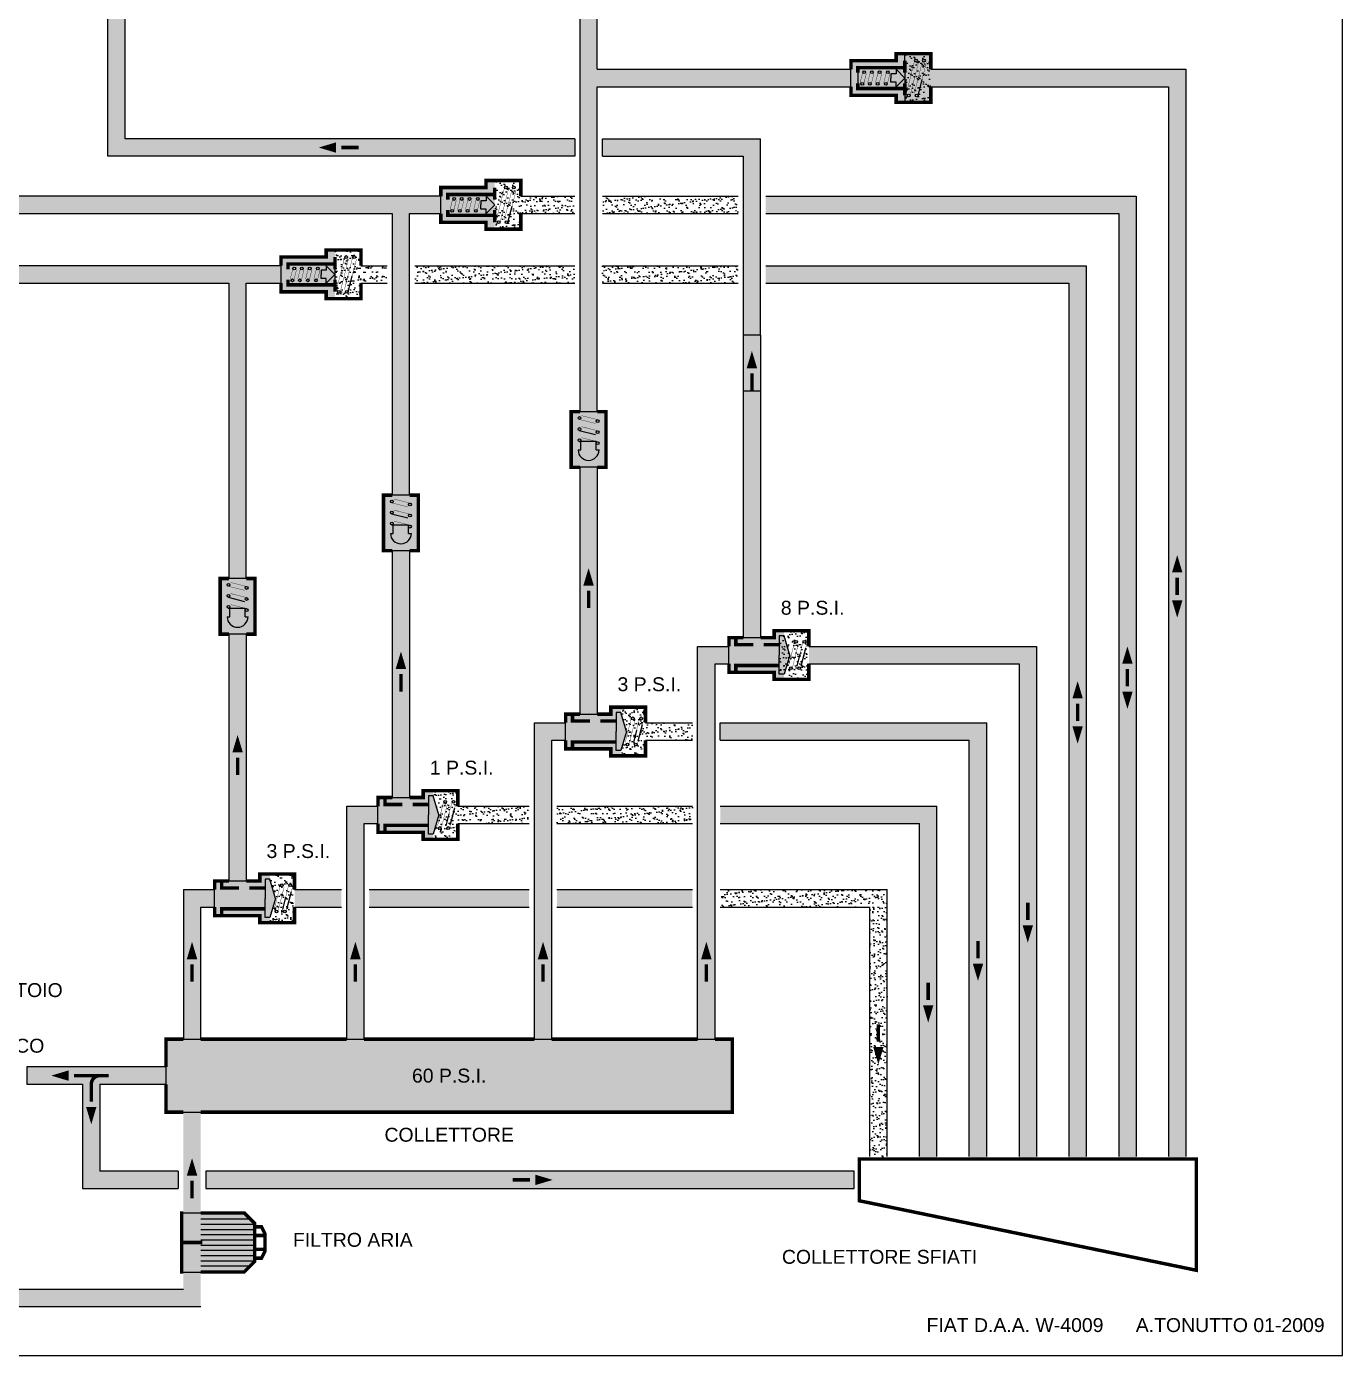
# Model space of a CAD drawing. Header units: millimetres. Extents: x 0 to 1060, y 0 to 730.
# Drawn here: x 681.3 to 1060, y 0 to 382.3 of the extents above; entities that cross this region are included whole.
import ezdxf
from ezdxf.enums import TextEntityAlignment as Align

# ---------------------------------------------------------------- set-up
doc = ezdxf.new("R2010")
doc.units = ezdxf.units.MM
doc.layers.add('ARIA PRESSURIZZATA', color=4, linetype='Continuous')
doc.styles.add('testo', font='ARIAL.TTF', dxfattribs={"height": 4})

# ---------------------------------------------------------------- blocks, each defined once
blk = doc.blocks.new('FILTRO ARIA')
at = {"layer": 'ARIA PRESSURIZZATA'}
blk.add_hatch(color=256, dxfattribs=at).paths.add_polyline_path([(21, -3), (18, 0), (5.5, 0), (0, 0), (0, -17), (5.5, -17), (18, -17), (21, -14)])
for p, q in [((5.5, -1.75), (19.75, -1.75)), ((5.5, -3.25), (21, -3.25)), ((5.5, -4.75), (21, -4.75)), ((5.5, -6.25), (21, -6.25)), ((5.5, -7.75), (21, -7.75)), ((5.5, -9.25), (21, -9.25)), ((5.5, -10.75), (21, -10.75)), ((5.5, -12.25), (21, -12.25)), ((5.5, -13.75), (21, -13.75)), ((5.5, -15.25), (19.75, -15.25))]:
    blk.add_line(p, q)
at = {"const_width": 1}
for points in [[(0.5, 0), (0, 0), (0, -17), (0.5, -17)], [(5.5, -17), (18, -17), (21, -14), (21, -3), (18, 0), (5.5, 0)], [(21, -6.5), (24, -6.5)], [(0, -8.5), (6, -8.5)], [(21, -10.5), (24, -10.5)]]:
    blk.add_lwpolyline(points, dxfattribs=at)
blk.add_lwpolyline([(21, -13), (23, -13), (24, -11), (24, -6), (23, -4), (21, -4)], close=True, dxfattribs=at)
blk = doc.blocks.new('VALVOLA DI NON RITORNO')
h = blk.add_hatch(color=256)
h.paths.add_polyline_path([(7.5, 2.2), (5, 2.2), (5, 3, 1), (5, -3), (5, -2.2), (7.46, -2.2), (7.5, -2.03)])
h.paths.add_polyline_path([(7.44, 2.6, 1), (8.24, 2.6, 1)])
h.paths.add_polyline_path([(7.34, -2.6, 1), (6.54, -2.6, 1)], flags=17)
h.paths.add_polyline_path([(10.52, -2.6, 1), (9.72, -2.6, 1)])
h.paths.add_polyline_path([(10.62, 2.6, 1), (11.42, 2.6, 1)])
h.paths.add_polyline_path([(13.79, 2.6, 1), (14.59, 2.6, 1)])
h.paths.add_polyline_path([(13.69, -2.6, 1), (12.89, -2.6, 1)])
for p, q in [((5, 3), (5, 2.2)), ((5, 2.2), (7.5, 2.2)), ((7.46, 2.7), (7.33, 2.2)), ((7.5, 2.2), (7.5, -2.2)), ((10.63, 2.7), (9.44, -2)), ((5, -2.2), (7.5, -2.2)), ((5, -2.2), (5, -3))]:
    blk.add_line(p, q)
for points, const_width in [([(0, 2.5), (0, 5), (16, 5), (16, 2.5)], 1), ([(7.46, 2.7), (7.33, 2.2)], 0.1), ([(7.33, -2.7), (8.52, 2)], 0.1), ([(10.63, 2.7), (9.44, -2)], 0.1), ([(10.5, -2.7), (11.69, 2)], 0.1), ([(13.8, 2.7), (12.62, -2)], 0.1), ([(13.68, -2.7), (14.87, 2)], 0.1), ([(0, -2.5), (0, -5), (16, -5), (16, -2.5)], 1)]:
    blk.add_lwpolyline(points, dxfattribs=dict(const_width=const_width))
for centre in [(7.84, 2.6), (11.02, 2.6), (14.19, 2.6), (6.94, -2.6), (10.12, -2.6), (13.29, -2.6)]:
    blk.add_circle(centre, 0.4)
blk.add_arc((5, 0), 3, 90, 270)
blk = doc.blocks.new('VALVOLA RIDUTTRICE DI PRESSIONE')
h = blk.add_hatch(color=256)
h.paths.add_polyline_path([(2.39, 3.77, 1), (3.19, 3.77, 1)])
h.paths.add_polyline_path([(5.59, 3.77, 1), (4.79, 3.77, 1)])
h.paths.add_polyline_path([(4.09, -3.77, 1), (3.29, -3.77, 1)])
h.paths.add_polyline_path([(1.69, -3.77, 1), (0.89, -3.77, 1)])
blk.add_hatch(color=256).paths.add_polyline_path([(8.5, 0), (8.5, 5.5), (7.13, 5.5), (5.48, 0), (7.13, -5.5), (8.5, -5.5)])
for p, q in [((5.48, 0), (7.13, 5.5)), ((7.13, 5.5), (8.5, 5.5)), ((8.5, 5.5), (8.5, 0)), ((2.1, 2.7), (0.92, -2)), ((2.57, -0.35), (3.46, 3.17)), ((5.48, 0), (7.13, -5.5)), ((8.5, -5.5), (8.5, 0)), ((7.13, -5.5), (8.5, -5.5))]:
    blk.add_line(p, q)
for points, const_width in [([(0, 2.5), (0, 7), (10, 7), (10, 5), (23, 5), (23, 2.5)], 1), ([(2.4, 3.87), (0.62, -3.17)], 0.1), ([(4.8, 3.87), (3.02, -3.17)], 0.1), ([(8.5, 3), (8.5, 3), (8.5, 3), (8.5, 3), (21, 3), (21, 5)], 1), ([(1.68, -3.87), (3.46, 3.17)], 0.1), ([(4.08, -3.87), (5.86, 3.17)], 0.1), ([(0, -2.5), (0, -7), (10, -7), (10, -5), (13.9, -5)], 1), ([(8.5, -3), (8.5, -3), (8.5, -3), (8.5, -3), (13, -3)], 1), ([(16, -3), (21, -3), (21, -5)], 1), ([(18.9, -5), (23, -5), (23, -2.5)], 1)]:
    blk.add_lwpolyline(points, dxfattribs=dict(const_width=const_width))
for centre in [(2.79, 3.77), (5.19, 3.77), (1.29, -3.77), (3.69, -3.77)]:
    blk.add_circle(centre, 0.4)
blk = doc.blocks.new('VALVOLA A DOPPIO EFFETTO')
h = blk.add_hatch(color=256)
h.paths.add_polyline_path([(4.48, 5, 1), (3.68, 5, 1)])
h.paths.add_polyline_path([(6.78, 5, 1), (5.98, 5, 1)])
h.paths.add_polyline_path([(4.68, -5, 1), (3.88, -5, 1)])
h.paths.add_polyline_path([(2.38, -5, 1), (1.58, -5, 1)])
blk.add_hatch(color=256).paths.add_polyline_path([(10, -1.2), (11.5, -1.2), (11.5, 0), (11.5, 1.2), (10, 1.2), (10, 2.5), (7.5, 0), (10, -2.5)])
h = blk.add_hatch(color=256)
h.paths.add_polyline_path([(13.34, 1.7, 1), (12.54, 1.7, 1)])
h.paths.add_polyline_path([(15.71, 1.7, 1), (14.91, 1.7, 1)])
h.paths.add_polyline_path([(17.97, 1.7, 1), (17.17, 1.7, 1)])
h.paths.add_polyline_path([(20.14, 1.7, 1), (19.34, 1.7, 1)])
h.paths.add_polyline_path([(19.58, -1.7, 1), (18.78, -1.7, 1)])
h.paths.add_polyline_path([(17.42, -1.7, 1), (16.62, -1.7, 1)])
h.paths.add_polyline_path([(15.15, -1.7, 1), (14.35, -1.7, 1)])
h.paths.add_polyline_path([(12.79, -1.7, 1), (11.99, -1.7, 1)])
for p, q in [((3.7, 5.1), (2.51, 0.4)), ((7.5, 0), (10, 2.5)), ((10, 2.5), (10, 1.2)), ((10, 1.2), (11.5, 1.2)), ((11.5, 1.2), (11.5, 0)), ((11.5, -1.2), (11.5, 0)), ((7.5, 0), (10, -2.5)), ((10, -1.2), (11.5, -1.2)), ((10, -2.5), (10, -1.2))]:
    blk.add_line(p, q)
for points, const_width in [([(0, 2.5), (0, 7), (10, 7), (10, 5), (23, 5), (23, 2.5)], 1), ([(3.7, 5.1), (1.3, -4.4)], 0.1), ([(2.38, -5), (4.76, 4.4)], 0.1), ([(5.99, 5.1), (3.59, -4.4)], 0.1), ([(4.68, -5), (7.05, 4.4)], 0.1), ([(7.5, 5), (7.5, 5), (7.5, 5), (7.5, 3), (21, 3), (21, 1.5)], 1), ([(7.5, 3), (7.5, 1.5)], 1), ([(12.55, 1.8), (11.77, -1.3)], 0.1), ([(12.77, -1.8), (13.56, 1.3)], 0.1), ([(14.92, 1.8), (14.14, -1.3)], 0.1), ([(15.14, -1.8), (15.92, 1.3)], 0.1), ([(17.18, 1.8), (16.4, -1.3)], 0.1), ([(17.4, -1.8), (18.19, 1.3)], 0.1), ([(19.35, 1.8), (18.57, -1.3)], 0.1), ([(19.57, -1.8), (20.35, 1.3)], 0.1), ([(0, -2.5), (0, -7), (10, -7), (10, -5), (23, -5), (23, -2.5)], 1), ([(7.5, -5), (7.5, -5), (7.5, -5), (7.5, -3), (21, -3), (21, -1.5)], 1), ([(7.5, -3), (7.5, -1.5)], 1)]:
    blk.add_lwpolyline(points, dxfattribs=dict(const_width=const_width))
for centre in [(4.08, 5), (6.38, 5), (12.94, 1.7), (15.31, 1.7), (17.57, 1.7), (19.74, 1.7), (12.39, -1.7), (14.75, -1.7), (17.02, -1.7), (19.18, -1.7), (1.98, -5), (4.28, -5)]:
    blk.add_circle(centre, 0.4)

msp = doc.modelspace()

# ---------------------------------------------------------------- hatches: boundary and pattern name
at = {"layer": 'ARIA PRESSURIZZATA'}
for points in [[(709.75, 614), (719.75, 614), (719.75, 619), (671.07, 619), (671.07, 614), (704.75, 614), (704.75, 345), (839.07, 345), (839.07, 350), (709.75, 350)], [(918.57, 370), (845.57, 370), (845.57, 513), (711.25, 513), (711.25, 508), (840.57, 508), (840.57, 271.5), (845.57, 271.5), (845.57, 365), (918.57, 365)], [(934.07, 370.5), (934.07, 372.5), (934.07, 374.5), (931.57, 374.5), (931.57, 372.5), (918.57, 372.5), (918.57, 370), (918.57, 365), (918.57, 362.5), (931.57, 362.5), (931.57, 360.5), (934.07, 360.5), (934.07, 362.5), (934.07, 364.5), (920.57, 364.5), (920.57, 366), (920.57, 369), (920.57, 370.5)], [(892.57, 350), (847.07, 350), (847.07, 345), (887.57, 345), (887.57, 293.5), (892.57, 293.5)], [(816.07, 336), (816.07, 338), (813.57, 338), (813.57, 336), (800.57, 336), (800.57, 333.5), (800.57, 328.5), (800.57, 326), (813.57, 326), (813.57, 324), (816.07, 324), (816.07, 326), (816.07, 328), (802.57, 328), (802.57, 329.5), (802.57, 332.5), (802.57, 334), (816.07, 334)], [(471.07, 333.5), (471.07, 328.5), (526.8, 328.5), (526.8, 318.5), (531.86, 318.5), (531.86, 328.5), (786.57, 328.5), (786.57, 247.5), (791.57, 247.5), (791.57, 328.5), (800.57, 328.5), (800.57, 333.5)], [(770.07, 316), (770.07, 318), (767.57, 318), (767.57, 316), (754.57, 316), (754.57, 313.5), (754.57, 308.5), (754.57, 306), (767.57, 306), (767.57, 304), (770.07, 304), (770.07, 306), (770.07, 308), (756.57, 308), (756.57, 309.5), (756.57, 312.5), (756.57, 314), (770.07, 314)], [(744.57, 308.5), (754.57, 308.5), (754.57, 313.5), (547.36, 313.5), (547.36, 305.5), (552.36, 305.5), (552.36, 308.5), (739.57, 308.5), (739.57, 223.5), (744.57, 223.5)], [(892.57, 293.5), (887.57, 293.5), (887.57, 277.5), (892.57, 277.5)], [(697.46, 78), (697.46, 48), (724.96, 48), (724.96, 53), (702.46, 53), (702.46, 78), (721.46, 78), (721.46, 83), (681.46, 83), (681.46, 78)], [(731.46, 70), (726.46, 70), (726.46, 41), (731.46, 41)], [(919.46, 53), (732.96, 53), (732.96, 48), (919.46, 48)]]:
    msp.add_hatch(color=256, dxfattribs=at).paths.add_polyline_path(points)
h = msp.add_hatch(dxfattribs=at)
h.set_pattern_fill('AR-SAND', color=256, scale=0.05, style=0)
h.set_pattern_definition([(37.5, (118, 36.5), (-0.0800016, 2.447066), [0, -1.9304, 0, -2.159, 0, -2.06375]), (7.5, (118, 36.5), (2.247616, 3.584126), [0, -1.0414, 0, -1.7399, 0, -0.66675]), (327.5, (116.438, 36.5), (3.954962, 0.007186), [0, -0.635, 0, -2.286, 0, -2.9845]), (317.5, (116.438, 36.5), (3.817782, 1.114647), [0, -0.3175, 0, -1.4986, 0, -1.7145])])
h.paths.add_polyline_path([(941.57, 370), (941.57, 374.5), (934.07, 374.5), (934.07, 372.5), (934.07, 370.5), (934.07, 369), (934.07, 366), (934.07, 364.5), (934.07, 362.5), (934.07, 360.5), (941.57, 360.5), (941.57, 365)])
h.paths.add_polyline_path([(937.08, 362.5, -1), (937.88, 362.5, -1)], flags=16)
h.paths.add_polyline_path([(939.18, 372.5, -1), (939.98, 372.5, -1)], flags=16)
h.paths.add_polyline_path([(934.79, 362.5, -1), (935.59, 362.5, -1)], flags=16)
h.paths.add_polyline_path([(936.89, 372.5, -1), (937.69, 372.5, -1)], flags=16)
h = msp.add_hatch(dxfattribs=at)
h.set_pattern_fill('AR-SAND', color=256, scale=0.05, style=0)
h.paths.add_polyline_path([(1014.96, 370), (941.57, 370), (941.57, 374.5), (934.07, 374.5), (934.07, 372.5), (934.07, 370.5), (934.07, 369), (934.07, 366), (934.07, 364.5), (934.07, 362.5), (934.07, 360.5), (941.57, 360.5), (941.57, 365), (1009.96, 365), (1009.96, 56.5), (1014.96, 56.5)])
h.paths.add_polyline_path([(937.08, 362.5, -1), (937.88, 362.5, -1)], flags=16)
h.paths.add_polyline_path([(939.23, 372.69), (939.18, 372.5, 1), (939.98, 372.5, 0.778769)], flags=16)
h.paths.add_polyline_path([(934.79, 362.5, -1), (935.59, 362.5, -1)], flags=16)
h.paths.add_polyline_path([(936.94, 372.69), (936.89, 372.5, 1), (937.69, 372.5, 0.778769)], flags=16)
h = msp.add_hatch(color=256, dxfattribs=at)
h.paths.add_polyline_path([(927.32, 368.35), (927.32, 370.5), (920.57, 370.5), (920.57, 369), (920.57, 366), (920.57, 364.5), (927.32, 364.5), (927.32, 368.35), (926.65, 365.7, -0.883332), (925.86, 365.8, -1), (926.66, 365.8, -0.061948), (926.65, 365.7)])
h.paths.add_polyline_path([(927.22, 369.2, -1), (926.42, 369.2, -1)], flags=16)
h.paths.add_polyline_path([(923.59, 365.8, -1), (924.39, 365.8, -1)], flags=17)
h.paths.add_polyline_path([(924.15, 369.2, -1), (924.95, 369.2, -1)], flags=16)
h.paths.add_polyline_path([(921.43, 365.8, -1), (922.23, 365.8, -1)], flags=17)
h.paths.add_polyline_path([(921.99, 369.2, -1), (922.79, 369.2, -1)], flags=16)
h = msp.add_hatch(color=256, dxfattribs=at)
h.paths.add_polyline_path([(931.57, 370), (934.07, 367.5), (934.07, 369), (934.07, 370.5), (927.32, 370.5), (927.32, 364.5), (934.07, 364.5), (934.07, 366), (934.07, 367.5), (931.57, 365), (931.57, 366.3), (930.07, 366.3), (930.07, 367.5), (930.07, 368.7), (931.57, 368.7)])
h.paths.add_polyline_path([(928.22, 365.8, -1), (929.02, 365.8, -1)], flags=16)
h.paths.add_polyline_path([(928.78, 369.2, -1), (929.58, 369.2, -1)], flags=16)
h = msp.add_hatch(dxfattribs=at)
h.set_pattern_fill('AR-SAND', color=256, scale=0.05, style=0)
h.paths.add_polyline_path([(823.57, 333.5), (823.57, 338), (816.07, 338), (816.07, 336), (816.07, 334), (816.07, 332.5), (816.07, 329.5), (816.07, 328), (816.07, 326), (816.07, 324), (823.57, 324), (823.57, 328.5)])
h.paths.add_polyline_path([(819.08, 326, -1), (819.88, 326, -1)], flags=16)
h.paths.add_polyline_path([(821.18, 336, -1), (821.98, 336, -1)], flags=16)
h.paths.add_polyline_path([(816.79, 326, -1), (817.59, 326, -1)], flags=16)
h.paths.add_polyline_path([(818.89, 336, -1), (819.69, 336, -1)], flags=16)
h = msp.add_hatch(color=256, dxfattribs=at)
h.paths.add_polyline_path([(809.32, 331.85), (809.32, 334), (802.57, 334), (802.57, 332.5), (802.57, 329.5), (802.57, 328), (809.32, 328), (809.32, 331.85), (808.65, 329.2, -0.883332), (807.86, 329.3, -1), (808.66, 329.3, -0.061948), (808.65, 329.2)])
h.paths.add_polyline_path([(809.22, 332.7, -1), (808.42, 332.7, -1)], flags=16)
h.paths.add_polyline_path([(805.59, 329.3, -1), (806.39, 329.3, -1)], flags=17)
h.paths.add_polyline_path([(806.15, 332.7, -1), (806.95, 332.7, -1)], flags=16)
h.paths.add_polyline_path([(803.43, 329.3, -1), (804.23, 329.3, -1)], flags=17)
h.paths.add_polyline_path([(803.99, 332.7, -1), (804.79, 332.7, -1)], flags=16)
h = msp.add_hatch(color=256, dxfattribs=at)
h.paths.add_polyline_path([(813.57, 333.5), (816.07, 331), (816.07, 332.5), (816.07, 334), (809.32, 334), (809.32, 328), (816.07, 328), (816.07, 329.5), (816.07, 331), (813.57, 328.5), (813.57, 329.8), (812.07, 329.8), (812.07, 331), (812.07, 332.2), (813.57, 332.2)])
h.paths.add_polyline_path([(810.22, 329.3, -1), (811.02, 329.3, -1)], flags=16)
h.paths.add_polyline_path([(810.78, 332.7, -1), (811.58, 332.7, -1)], flags=16)
h = msp.add_hatch(dxfattribs=at)
h.set_pattern_fill('AR-SAND', color=256, scale=0.05, style=0)
h.paths.add_polyline_path([(839.07, 328.5), (839.07, 333.5), (823.57, 333.5), (823.57, 328.5)])
h = msp.add_hatch(dxfattribs=at)
h.set_pattern_fill('AR-SAND', color=256, scale=0.05, style=0)
h.paths.add_polyline_path([(886.07, 328.5), (886.07, 333.5), (847.07, 333.5), (847.07, 328.5)])
h = msp.add_hatch(dxfattribs=at)
h.set_pattern_fill('AR-SAND', color=256, scale=0.05, style=0)
h.paths.add_polyline_path([(1000.63, 333.5), (894.07, 333.5), (894.07, 328.5), (995.63, 328.5), (995.63, 56.5), (1000.63, 56.5)])
h = msp.add_hatch(dxfattribs=at)
h.set_pattern_fill('AR-SAND', color=256, scale=0.05, style=0)
h.paths.add_polyline_path([(777.57, 313.5), (777.57, 318), (770.07, 318), (770.07, 316), (770.07, 314), (770.07, 312.5), (770.07, 309.5), (770.07, 308), (770.07, 306), (770.07, 304), (777.57, 304), (777.57, 308.5)])
h.paths.add_polyline_path([(773.08, 306, -1), (773.88, 306, -1)], flags=16)
h.paths.add_polyline_path([(775.18, 316, -1), (775.98, 316, -1)], flags=16)
h.paths.add_polyline_path([(770.79, 306, -1), (771.59, 306, -1)], flags=16)
h.paths.add_polyline_path([(772.89, 316, -1), (773.69, 316, -1)], flags=16)
h = msp.add_hatch(color=256, dxfattribs=at)
h.paths.add_polyline_path([(763.32, 311.85), (763.32, 314), (756.57, 314), (756.57, 312.5), (756.57, 309.5), (756.57, 308), (763.32, 308), (763.32, 311.85), (762.65, 309.2, -0.883332), (761.86, 309.3, -1), (762.66, 309.3, -0.061948), (762.65, 309.2)])
h.paths.add_polyline_path([(763.22, 312.7, -1), (762.42, 312.7, -1)], flags=16)
h.paths.add_polyline_path([(759.59, 309.3, -1), (760.39, 309.3, -1)], flags=17)
h.paths.add_polyline_path([(760.15, 312.7, -1), (760.95, 312.7, -1)], flags=16)
h.paths.add_polyline_path([(757.43, 309.3, -1), (758.23, 309.3, -1)], flags=17)
h.paths.add_polyline_path([(757.99, 312.7, -1), (758.79, 312.7, -1)], flags=16)
h = msp.add_hatch(color=256, dxfattribs=at)
h.paths.add_polyline_path([(767.57, 313.5), (770.07, 311), (770.07, 312.5), (770.07, 314), (763.32, 314), (763.32, 308), (770.07, 308), (770.07, 309.5), (770.07, 311), (767.57, 308.5), (767.57, 309.8), (766.07, 309.8), (766.07, 311), (766.07, 312.2), (767.57, 312.2)])
h.paths.add_polyline_path([(764.22, 309.3, -1), (765.02, 309.3, -1)], flags=16)
h.paths.add_polyline_path([(764.78, 312.7, -1), (765.58, 312.7, -1)], flags=16)
h = msp.add_hatch(dxfattribs=at)
h.set_pattern_fill('AR-SAND', color=256, scale=0.05, style=0)
h.paths.add_polyline_path([(785.07, 313.5), (777.57, 313.5), (777.57, 308.5), (785.07, 308.5)])
h = msp.add_hatch(dxfattribs=at)
h.set_pattern_fill('AR-SAND', color=256, scale=0.05, style=0)
h.paths.add_polyline_path([(839.07, 313.5), (793.07, 313.5), (793.07, 308.5), (839.07, 308.5)])
h = msp.add_hatch(dxfattribs=at)
h.set_pattern_fill('AR-SAND', color=256, scale=0.05, style=0)
h.paths.add_polyline_path([(886.07, 313.5), (847.07, 313.5), (847.07, 308.5), (886.07, 308.5)])
h = msp.add_hatch(dxfattribs=at)
h.set_pattern_fill('AR-SAND', color=256, scale=0.05, style=0)
h.paths.add_polyline_path([(986.3, 313.5), (894.07, 313.5), (894.07, 308.5), (981.3, 308.5), (981.3, 56.5), (986.3, 56.5)])
h = msp.add_hatch(color=256, dxfattribs=at)
h.paths.add_polyline_path([(744.57, 207.5), (739.57, 207.5), (739.57, 136.5), (744.57, 136.5)])
h.paths.add_polyline_path([(791.57, 231.5), (786.57, 231.5), (786.57, 160.5), (791.57, 160.5)])
h.paths.add_polyline_path([(845.57, 255.5), (840.57, 255.5), (840.57, 184.5), (845.57, 184.5)])
h.paths.add_polyline_path([(892.57, 277.5), (887.57, 277.5), (887.57, 206.5), (892.57, 206.5)])
h = msp.add_hatch(color=256, dxfattribs=at)
h.paths.add_polyline_path([(838.07, 255.5), (840.57, 255.5), (845.57, 255.5), (848.07, 255.5), (848.07, 271.5), (845.57, 271.5), (840.57, 271.5), (838.07, 271.5)])
h.paths.add_polyline_path([(846.07, 265.62, -1), (845.27, 265.62, -1)], flags=16)
h.paths.add_polyline_path([(840.07, 269.69, -1), (840.87, 269.69, -1)], flags=16)
h.paths.add_polyline_path([(845.27, 268.79, -1), (846.07, 268.79, -1)], flags=16)
h.paths.add_polyline_path([(840.07, 266.52, -1), (840.87, 266.52, -1)], flags=16)
h.paths.add_polyline_path([(840.87, 263.34, 1), (840.07, 263.34, 1)], flags=16)
h.paths.add_polyline_path([(845.27, 263), (845.27, 262.96), (845.77, 262.83, -0.343453), (846.07, 262.44, -1), (845.27, 262.44), (845.27, 260.5), (846.07, 260.5, -1), (840.07, 260.5), (840.87, 260.5), (840.87, 263)], flags=16)
h = msp.add_hatch(color=256, dxfattribs=at)
h.paths.add_polyline_path([(784.07, 231.5), (786.57, 231.5), (791.57, 231.5), (794.07, 231.5), (794.07, 247.5), (791.57, 247.5), (786.57, 247.5), (784.07, 247.5)])
h.paths.add_polyline_path([(792.07, 241.62, -1), (791.27, 241.62, -1)], flags=16)
h.paths.add_polyline_path([(786.07, 245.69, -1), (786.87, 245.69, -1)], flags=16)
h.paths.add_polyline_path([(791.27, 244.79, -1), (792.07, 244.79, -1)], flags=16)
h.paths.add_polyline_path([(786.07, 242.52, -1), (786.87, 242.52, -1)], flags=16)
h.paths.add_polyline_path([(786.87, 239.34, 1), (786.07, 239.34, 1)], flags=16)
h.paths.add_polyline_path([(791.27, 239), (791.27, 238.96), (791.77, 238.83, -0.343453), (792.07, 238.44, -1), (791.27, 238.44), (791.27, 236.5), (792.07, 236.5, -1), (786.07, 236.5), (786.87, 236.5), (786.87, 239)], flags=16)
h = msp.add_hatch(color=256, dxfattribs=at)
h.paths.add_polyline_path([(737.07, 207.5), (739.57, 207.5), (744.57, 207.5), (747.07, 207.5), (747.07, 223.5), (744.57, 223.5), (739.57, 223.5), (737.07, 223.5)])
h.paths.add_polyline_path([(745.07, 217.62, -1), (744.27, 217.62, -1)], flags=16)
h.paths.add_polyline_path([(739.07, 221.69, -1), (739.87, 221.69, -1)], flags=16)
h.paths.add_polyline_path([(744.27, 220.79, -1), (745.07, 220.79, -1)], flags=16)
h.paths.add_polyline_path([(739.07, 218.52, -1), (739.87, 218.52, -1)], flags=16)
h.paths.add_polyline_path([(739.87, 215.34, 1), (739.07, 215.34, 1)], flags=16)
h.paths.add_polyline_path([(744.27, 215), (744.27, 214.96), (744.77, 214.83, -0.343453), (745.07, 214.44, -1), (744.27, 214.44), (744.27, 212.5), (745.07, 212.5, -1), (739.07, 212.5), (739.87, 212.5), (739.87, 215)], flags=16)
h = msp.add_hatch(color=256, dxfattribs=at)
h.paths.add_polyline_path([(897.96, 201.5), (897.96, 207), (899.34, 207), (899.34, 208.5), (896.46, 208.5), (896.46, 206.5), (892.57, 206.5), (887.57, 206.5), (883.46, 206.5), (883.46, 204), (883.46, 199), (883.46, 196.5), (885.46, 196.5), (885.46, 198.5), (897.96, 198.5)])
h.paths.add_polyline_path([(897.96, 198.5), (885.46, 198.5), (885.46, 196.5), (896.46, 196.5), (896.46, 194.5), (899.34, 194.5), (899.34, 196), (897.96, 196)])
h = msp.add_hatch(dxfattribs=at)
h.set_pattern_fill('AR-SAND', color=256, scale=0.05, style=0)
h.paths.add_polyline_path([(900.99, 201.5), (899.34, 196), (899.34, 194.5), (906.46, 194.5), (906.46, 199), (906.46, 204), (906.46, 208.5), (899.34, 208.5), (899.34, 207)])
h.paths.add_polyline_path([(900.99, 201.5), (899.34, 207), (897.96, 207), (897.96, 201.5), (897.96, 196), (899.34, 196)])
h.paths.add_polyline_path([(903.17, 205.27, -1), (902.37, 205.27, -1)], flags=16)
h.paths.add_polyline_path([(900.88, 197.73, -1), (901.68, 197.73, -1)], flags=16)
h.paths.add_polyline_path([(905.57, 205.27, -1), (904.77, 205.27, -1)], flags=16)
h = msp.add_hatch(color=256, dxfattribs=at)
h.paths.add_polyline_path([(731.46, 129), (735.46, 129), (735.46, 134), (726.46, 134), (726.46, 91), (731.46, 91)])
h.paths.add_polyline_path([(773.46, 91), (778.46, 91), (778.46, 153), (782.46, 153), (782.46, 158), (773.46, 158)])
h.paths.add_polyline_path([(827.46, 91), (832.46, 91), (832.46, 177), (836.46, 177), (836.46, 182), (827.46, 182)])
h.paths.add_polyline_path([(874.46, 91), (879.46, 91), (879.46, 199), (883.46, 199), (883.46, 204), (874.46, 204)])
h = msp.add_hatch(dxfattribs=at)
h.set_pattern_fill('AR-SAND', color=256, scale=0.05, style=0)
h.paths.add_polyline_path([(971.96, 204), (906.46, 204), (906.46, 199), (966.96, 199), (966.96, 56.5), (971.96, 56.5)])
h = msp.add_hatch(color=256, dxfattribs=at)
h.paths.add_polyline_path([(850.96, 179.5), (850.96, 185), (852.34, 185), (852.34, 186.5), (849.46, 186.5), (849.46, 184.5), (845.57, 184.5), (840.57, 184.5), (836.46, 184.5), (836.46, 182), (836.46, 177), (836.46, 174.5), (838.46, 174.5), (838.46, 176.5), (850.96, 176.5)])
h.paths.add_polyline_path([(850.96, 176.5), (838.46, 176.5), (838.46, 174.5), (849.46, 174.5), (849.46, 172.5), (852.34, 172.5), (852.34, 174), (850.96, 174)])
h = msp.add_hatch(dxfattribs=at)
h.set_pattern_fill('AR-SAND', color=256, scale=0.05, style=0)
h.paths.add_polyline_path([(859.46, 186.5), (852.34, 186.5), (852.34, 185), (853.99, 179.5), (852.34, 174), (852.34, 172.5), (859.46, 172.5), (859.46, 177), (859.46, 182)])
h.paths.add_polyline_path([(856.17, 183.27, -1), (855.37, 183.27, -1)], flags=16)
h.paths.add_polyline_path([(853.88, 175.73, -1), (854.68, 175.73, -1)], flags=16)
h.paths.add_polyline_path([(858.57, 183.27, -1), (857.77, 183.27, -1)], flags=16)
h.paths.add_polyline_path([(856.28, 175.73, -1), (857.08, 175.73, -1)], flags=16)
h = msp.add_hatch(dxfattribs=at)
h.set_pattern_fill('AR-SAND', color=256, scale=0.05, style=0)
h.paths.add_polyline_path([(825.96, 158), (805.46, 158), (805.46, 153), (825.96, 153)])
h.paths.add_polyline_path([(872.96, 158), (833.96, 158), (833.96, 153), (872.96, 153)])
h.paths.add_polyline_path([(872.96, 182), (859.46, 182), (859.46, 177), (872.96, 177)])
h = msp.add_hatch(dxfattribs=at)
h.set_pattern_fill('AR-SAND', color=256, scale=0.05, style=0)
h.paths.add_polyline_path([(957.63, 182), (880.96, 182), (880.96, 177), (952.63, 177), (952.63, 56.5), (957.63, 56.5)])
h = msp.add_hatch(color=256, dxfattribs=at)
h.paths.add_polyline_path([(796.96, 155.5), (796.96, 161), (798.34, 161), (798.34, 162.5), (795.46, 162.5), (795.46, 160.5), (791.57, 160.5), (786.57, 160.5), (782.46, 160.5), (782.46, 158), (782.46, 153), (782.46, 150.5), (784.46, 150.5), (784.46, 152.5), (796.96, 152.5)])
h.paths.add_polyline_path([(796.96, 152.5), (784.46, 152.5), (784.46, 150.5), (795.46, 150.5), (795.46, 148.5), (798.34, 148.5), (798.34, 150), (796.96, 150)])
h = msp.add_hatch(dxfattribs=at)
h.set_pattern_fill('AR-SAND', color=256, scale=0.05, style=0)
h.paths.add_polyline_path([(805.46, 162.5), (798.34, 162.5), (798.34, 161), (799.99, 155.5), (798.34, 150), (798.34, 148.5), (805.46, 148.5), (805.46, 153), (805.46, 158)])
h.paths.add_polyline_path([(802.17, 159.27, -1), (801.37, 159.27, -1)], flags=16)
h.paths.add_polyline_path([(799.88, 151.73, -1), (800.68, 151.73, -1)], flags=16)
h.paths.add_polyline_path([(804.57, 159.27, -1), (803.77, 159.27, -1)], flags=16)
h.paths.add_polyline_path([(802.28, 151.73, -1), (803.08, 151.73, -1)], flags=16)
h = msp.add_hatch(dxfattribs=at)
h.set_pattern_fill('AR-SAND', color=256, scale=0.05, style=0)
h.paths.add_polyline_path([(943.3, 158), (880.96, 158), (880.96, 153), (938.3, 153), (938.3, 56.5), (943.3, 56.5)])
h = msp.add_hatch(color=256, dxfattribs=at)
h.paths.add_polyline_path([(749.96, 131.5), (749.96, 137), (751.34, 137), (751.34, 138.5), (748.46, 138.5), (748.46, 136.5), (744.57, 136.5), (739.57, 136.5), (735.46, 136.5), (735.46, 134), (735.46, 129), (735.46, 126.5), (737.46, 126.5), (737.46, 128.5), (749.96, 128.5)])
h.paths.add_polyline_path([(749.96, 128.5), (737.46, 128.5), (737.46, 126.5), (748.46, 126.5), (748.46, 124.5), (751.34, 124.5), (751.34, 126), (749.96, 126)])
h = msp.add_hatch(dxfattribs=at)
h.set_pattern_fill('AR-SAND', color=256, scale=0.05, style=0)
h.paths.add_polyline_path([(758.46, 138.5), (751.34, 138.5), (751.34, 137), (752.99, 131.5), (751.34, 126), (751.34, 124.5), (758.46, 124.5), (758.46, 129), (758.46, 134)])
h.paths.add_polyline_path([(755.17, 135.27, -1), (754.37, 135.27, -1)], flags=16)
h.paths.add_polyline_path([(752.88, 127.73, -1), (753.68, 127.73, -1)], flags=16)
h.paths.add_polyline_path([(757.57, 135.27, -1), (756.77, 135.27, -1)], flags=16)
h.paths.add_polyline_path([(755.28, 127.73, -1), (756.08, 127.73, -1)], flags=16)
h = msp.add_hatch(dxfattribs=at)
h.set_pattern_fill('AR-SAND', color=256, scale=0.05, style=0)
h.paths.add_polyline_path([(771.96, 129), (771.96, 134), (758.46, 134), (758.46, 129)])
h.paths.add_polyline_path([(825.96, 129), (825.96, 134), (779.96, 134), (779.96, 129)])
h.paths.add_polyline_path([(833.96, 134), (833.96, 129), (872.96, 129), (872.96, 134)])
h = msp.add_hatch(dxfattribs=at)
h.set_pattern_fill('AR-SAND', color=256, scale=0.05, style=0)
h.paths.add_polyline_path([(928.96, 134), (880.96, 134), (880.96, 129), (923.96, 129), (923.96, 56.5), (928.96, 56.5)])
h = msp.add_hatch(color=256, dxfattribs=at)
h.paths.add_polyline_path([(778.46, 91), (773.46, 91), (731.46, 91), (726.46, 91), (721.46, 91), (721.46, 83), (721.46, 78), (721.46, 70), (726.46, 70), (731.46, 70), (884.46, 70), (884.46, 91), (879.46, 91), (874.46, 91), (832.46, 91), (827.46, 91)])
h.paths.add_polyline_path([(791.21, 77.4), (814.71, 77.4), (814.71, 83.6), (791.21, 83.6)], flags=24)
h = msp.add_hatch(color=256, dxfattribs=at)
edge = h.paths.add_edge_path()
edge.add_line((731.46, 14), (731.46, 24))
edge.add_line((731.46, 24), (726.46, 24))
edge.add_line((726.46, 24), (726.46, 19))
edge.add_line((726.46, 19), (160.92, 19))
edge.add_line((160.92, 19), (160.92, 78.16))
edge.add_spline(control_points=[(160.92, 78.16), (160.8, 78.22), (160.65, 78.3), (160.11, 78.49), (159.64, 78.6), (158.64, 78.68), (158.11, 78.65), (157.25, 78.52), (156.9, 78.42), (156.52, 78.26), (156.42, 78.2), (156.34, 78.16)], knot_values=[3.843267, 3.843267, 3.843267, 3.843267, 4.081942, 4.081942, 4.55407, 4.55407, 5.026199, 5.026199, 5.408458, 5.408458, 5.581511, 5.581511, 5.581511, 5.581511], degree=3, periodic=0)
edge.add_line((156.34, 78.16), (156.34, 14))
edge.add_line((156.34, 14), (731.46, 14))

# ---------------------------------------------------------------- linework, layer by layer
msp.add_lwpolyline([(0, 0), (1060, 0), (1060, 730), (0, 730)], close=True)
for points in [[(770.41, 347.5, 3, 0, 0), (765.41, 347.5, 0, 0, 0)], [(890.07, 284, 3, 0, 0), (890.07, 289, 0, 0, 0)], [(1012.46, 225.25, 3, 0, 0), (1012.46, 230.25, 0, 0, 0)], [(843.07, 221.5, 3, 0, 0), (843.07, 226.5, 0, 0, 0)], [(1012.46, 217.25, 3, 0, 0), (1012.46, 212.25, 0, 0, 0)], [(789.07, 197.5, 3, 0, 0), (789.07, 202.5, 0, 0, 0)], [(998.13, 199, 3, 0, 0), (998.13, 204, 0, 0, 0)], [(983.8, 189, 3, 0, 0), (983.8, 194, 0, 0, 0)], [(998.13, 191, 3, 0, 0), (998.13, 186, 0, 0, 0)], [(742.07, 173.5, 3, 0, 0), (742.07, 178.5, 0, 0, 0)], [(983.8, 181, 3, 0, 0), (983.8, 176, 0, 0, 0)], [(969.46, 123.75, 3, 0, 0), (969.46, 118.75, 0, 0, 0)], [(728.96, 114, 3, 0, 0), (728.96, 119, 0, 0, 0)], [(775.96, 114, 3, 0, 0), (775.96, 119, 0, 0, 0)], [(829.96, 114, 3, 0, 0), (829.96, 119, 0, 0, 0)], [(876.96, 114, 3, 0, 0), (876.96, 119, 0, 0, 0)], [(955.13, 112.75, 3, 0, 0), (955.13, 107.75, 0, 0, 0)], [(940.8, 100.75, 3, 0, 0), (940.8, 95.75, 0, 0, 0)], [(926.46, 88.75, 3, 0, 0), (926.46, 83.75, 0, 0, 0)], [(693.46, 80.5, 3, 0, 0), (688.46, 80.5, 0, 0, 0)], [(699.96, 71.5, 3, 0, 0), (699.96, 66.5, 0, 0, 0)], [(728.96, 51.74, 3, 0, 0), (728.96, 56.74, 0, 0, 0)], [(827.73, 50.5, 3, 0, 0), (832.73, 50.5, 0, 0, 0)]]:
    msp.add_lwpolyline(points, format="xyseb")
at = {"const_width": 1}
for points in [[(776.91, 347.5), (771.91, 347.5)], [(890.07, 277.5), (890.07, 282.5)], [(1012.46, 218.75), (1012.46, 223.75)], [(843.07, 215), (843.07, 220)], [(789.07, 191), (789.07, 196)], [(998.13, 192.5), (998.13, 197.5)], [(983.8, 182.5), (983.8, 187.5)], [(742.07, 167), (742.07, 172)], [(969.46, 130.25), (969.46, 125.25)], [(955.13, 119.25), (955.13, 114.25)], [(728.96, 107.5), (728.96, 112.5)], [(775.96, 107.5), (775.96, 112.5)], [(829.96, 107.5), (829.96, 112.5)], [(876.96, 107.5), (876.96, 112.5)], [(940.8, 107.25), (940.8, 102.25)], [(926.46, 95.25), (926.46, 90.25)], [(726.46, 91), (721.46, 91), (721.46, 83)], [(773.46, 91), (731.46, 91)], [(731.46, 70), (884.46, 70), (884.46, 91), (879.46, 91)], [(827.46, 91), (778.46, 91)], [(874.46, 91), (832.46, 91)], [(699.96, 80.5), (694.96, 80.5)], [(699.96, 80.5), (704.96, 80.5)], [(699.96, 78), (699.96, 73)], [(721.46, 78), (721.46, 70), (726.46, 70)], [(728.96, 45.24), (728.96, 50.24)], [(821.23, 50.5), (826.23, 50.5)]]:
    msp.add_lwpolyline(points, dxfattribs=at)
msp.add_lwpolyline([(702.46, 80.5, 0.414214), (699.96, 78)], format="xyb", dxfattribs=at)
msp.add_lwpolyline([(920.96, 44.5), (920.96, 56.5), (1017.96, 56.5), (1017.96, 24.5)], close=True, dxfattribs=at)
at = {"layer": 'ARIA PRESSURIZZATA'}
for p, q in [((704.75, 345), (704.75, 614)), ((709.75, 350), (709.75, 614)), ((845.57, 370), (845.57, 513)), ((840.57, 508), (840.57, 271.5)), ((934.07, 372.5), (934.07, 374.5)), ((845.57, 370), (918.57, 370)), ((918.57, 365), (918.57, 370)), ((918.57, 365), (918.57, 370)), ((918.57, 365), (918.57, 370)), ((918.57, 365), (918.57, 370)), ((920.57, 369), (920.57, 366)), ((934.07, 369), (934.07, 366)), ((941.57, 370), (1014.96, 370)), ((1014.96, 370), (1014.96, 57.2)), ((845.57, 271.5), (845.57, 365)), ((845.57, 365), (918.57, 365)), ((941.57, 365), (1009.96, 365)), ((1009.96, 365), (1009.96, 57.2)), ((934.07, 362.5), (934.07, 360.5)), ((839.07, 350), (709.75, 350)), ((839.07, 350), (839.07, 345)), ((847.07, 345), (847.07, 350)), ((847.07, 350), (892.57, 350)), ((892.57, 293.5), (892.57, 350)), ((839.07, 345), (704.75, 345)), ((847.07, 345), (887.57, 345)), ((887.57, 345), (887.57, 277.5)), ((800.57, 333.5), (471.39, 333.5)), ((800.57, 328.5), (800.57, 333.5)), ((800.57, 328.5), (800.57, 333.5)), ((800.57, 328.5), (800.57, 333.5)), ((800.57, 328.5), (800.57, 333.5)), ((823.57, 333.5), (839.07, 333.5)), ((847.07, 333.5), (886.07, 333.5)), ((894.07, 333.5), (1000.63, 333.5)), ((1000.63, 333.5), (1000.63, 57.2)), ((531.86, 328.5), (786.57, 328.5)), ((786.57, 328.5), (786.57, 247.5)), ((791.57, 247.5), (791.57, 328.5)), ((791.57, 328.5), (800.57, 328.5)), ((823.57, 328.5), (839.07, 328.5)), ((847.07, 328.5), (886.07, 328.5)), ((894.07, 328.5), (995.63, 328.5)), ((995.63, 328.5), (995.63, 57.2)), ((754.57, 313.5), (547.36, 313.5)), ((754.57, 308.5), (754.57, 313.5)), ((777.57, 313.5), (785.07, 313.5)), ((793.07, 313.5), (839.07, 313.5)), ((847.07, 313.5), (886.07, 313.5)), ((894.07, 313.5), (986.3, 313.5)), ((986.3, 313.5), (986.3, 57.2)), ((770.07, 312.5), (770.07, 309.5)), ((552.36, 308.5), (739.57, 308.5)), ((739.57, 308.5), (739.57, 223.5)), ((744.57, 223.5), (744.57, 308.5)), ((744.57, 308.5), (754.57, 308.5)), ((777.57, 308.5), (785.07, 308.5)), ((793.07, 308.5), (839.07, 308.5)), ((847.07, 308.5), (886.07, 308.5)), ((894.07, 308.5), (981.3, 308.5)), ((981.3, 308.5), (981.3, 57.2)), ((892.57, 293.5), (887.57, 293.5)), ((892.57, 293.5), (892.57, 206.5)), ((887.57, 277.5), (887.57, 206.5)), ((887.57, 277.5), (892.57, 277.5)), ((845.57, 271.5), (840.57, 271.5)), ((845.57, 271.5), (840.57, 271.5)), ((845.57, 255.5), (840.57, 255.5)), ((840.57, 255.5), (840.57, 184.5)), ((845.57, 255.5), (845.57, 184.5)), ((791.57, 247.5), (786.57, 247.5)), ((791.57, 247.5), (786.57, 247.5)), ((791.57, 231.5), (786.57, 231.5)), ((786.57, 231.5), (786.57, 160.5)), ((791.57, 231.5), (791.57, 160.5)), ((744.57, 223.5), (739.57, 223.5)), ((744.57, 223.5), (739.57, 223.5)), ((744.57, 207.5), (739.57, 207.5)), ((739.57, 207.5), (739.57, 136.5)), ((744.57, 207.5), (744.57, 136.5)), ((887.57, 206.5), (892.57, 206.5)), ((874.46, 91), (874.46, 204)), ((874.46, 204), (883.46, 204)), ((883.46, 199), (883.46, 204)), ((883.46, 199), (883.46, 204)), ((906.46, 204), (971.96, 204)), ((971.96, 204), (971.96, 57.2)), ((879.46, 91), (879.46, 199)), ((879.46, 199), (883.46, 199)), ((906.46, 199), (966.96, 199)), ((966.96, 199), (966.96, 57.2)), ((840.57, 184.5), (845.57, 184.5)), ((827.46, 91), (827.46, 182)), ((827.46, 182), (836.46, 182)), ((836.46, 177), (836.46, 182)), ((836.46, 177), (836.46, 182)), ((859.46, 182), (872.96, 182)), ((880.96, 177), (880.96, 182)), ((880.96, 182), (957.63, 182)), ((957.63, 57.2), (957.63, 182)), ((832.46, 91), (832.46, 177)), ((832.46, 177), (836.46, 177)), ((859.46, 177), (872.96, 177)), ((880.96, 177), (952.63, 177)), ((952.63, 57.2), (952.63, 177)), ((773.46, 91), (773.46, 158)), ((773.46, 158), (782.46, 158)), ((782.46, 153), (782.46, 158)), ((782.46, 153), (782.46, 158)), ((786.57, 160.5), (791.57, 160.5)), ((805.46, 158), (825.96, 158)), ((833.96, 158), (872.96, 158)), ((880.96, 158), (943.3, 158)), ((943.3, 57.2), (943.3, 158)), ((778.46, 91), (778.46, 153)), ((778.46, 153), (782.46, 153)), ((805.46, 153), (825.96, 153)), ((833.96, 153), (872.96, 153)), ((880.96, 153), (938.3, 153)), ((938.3, 57.2), (938.3, 153)), ((726.46, 134), (735.46, 134)), ((726.46, 134), (726.46, 91)), ((735.46, 129), (735.46, 134)), ((739.57, 136.5), (744.57, 136.5)), ((758.46, 134), (771.96, 134)), ((779.96, 134), (825.96, 134)), ((833.96, 134), (872.96, 134)), ((880.96, 134), (928.96, 134)), ((928.96, 57.2), (928.96, 134)), ((731.46, 91), (731.46, 129)), ((731.46, 129), (735.46, 129)), ((758.46, 129), (771.96, 129)), ((779.96, 129), (825.96, 129)), ((833.96, 129), (872.96, 129)), ((880.96, 129), (923.96, 129)), ((923.96, 57.2), (923.96, 129)), ((726.46, 91), (731.46, 91)), ((773.46, 91), (778.46, 91)), ((827.46, 91), (832.46, 91)), ((874.46, 91), (879.46, 91)), ((681.46, 83), (681.46, 78)), ((721.46, 83), (681.46, 83)), ((721.46, 83), (721.46, 78)), ((681.46, 78), (697.46, 78)), ((697.46, 78), (697.46, 48)), ((702.46, 78), (702.46, 53)), ((702.46, 78), (721.46, 78)), ((726.46, 70), (731.46, 70)), ((724.96, 53), (702.46, 53)), ((724.96, 53), (724.96, 48)), ((919.46, 53), (732.96, 53)), ((732.96, 53), (732.96, 48)), ((919.46, 48), (919.46, 53)), ((697.46, 48), (724.96, 48)), ((732.96, 48), (919.46, 48)), ((726.46, 41), (731.46, 41)), ((726.46, 24), (731.46, 24)), ((726.46, 19), (160.92, 19)), ((731.46, 14), (156.34, 14))]:
    msp.add_line(p, q, dxfattribs=at)

# ---------------------------------------------------------------- block references
for name, p, rotation in [('VALVOLA A DOPPIO EFFETTO', (941.57, 367.5), 180), ('VALVOLA A DOPPIO EFFETTO', (823.57, 331), 180), ('VALVOLA A DOPPIO EFFETTO', (777.57, 311), 180), ('VALVOLA DI NON RITORNO', (843.07, 255.5), 90), ('VALVOLA DI NON RITORNO', (789.07, 231.5), 90), ('VALVOLA DI NON RITORNO', (742.07, 207.5), 90), ('VALVOLA RIDUTTRICE DI PRESSIONE', (906.46, 201.5), 180), ('VALVOLA RIDUTTRICE DI PRESSIONE', (859.46, 179.5), 180), ('VALVOLA RIDUTTRICE DI PRESSIONE', (805.46, 155.5), 180), ('VALVOLA RIDUTTRICE DI PRESSIONE', (758.46, 131.5), 180)]:
    msp.add_blockref(name, p, dxfattribs=dict(rotation=rotation))
msp.add_blockref('FILTRO ARIA', (725.96, 41))

# ---------------------------------------------------------------- texts
at = {"style": 'testo'}
for s, p in [('8 P.S.I.', (907.55, 215.1)), ('3 P.S.I.', (860.55, 193.1)), ('1 P.S.I.', (806.55, 169.1)), ('3 P.S.I.', (759.55, 145.1)), ('AL SERBATOIO', (671.24, 105.1)), ('IDRAULICO', (671.24, 89.1)), ('60 P.S.I.', (802.96, 80.5)), ('COLLETTORE', (802.96, 63.49)), ('FILTRO ARIA', (775.22, 33.25)), ('COLLETTORE SFIATI', (926.8, 28.36)), ('FIAT D.A.A. W-4009', (965.78, 8.73)), ('A.TONUTTO 01-2009', (1027.7, 8.73))]:
    msp.add_text(s, height=4, dxfattribs=at).set_placement(p, align=Align.MIDDLE_CENTER)

doc.saveas('drawing.dxf')
